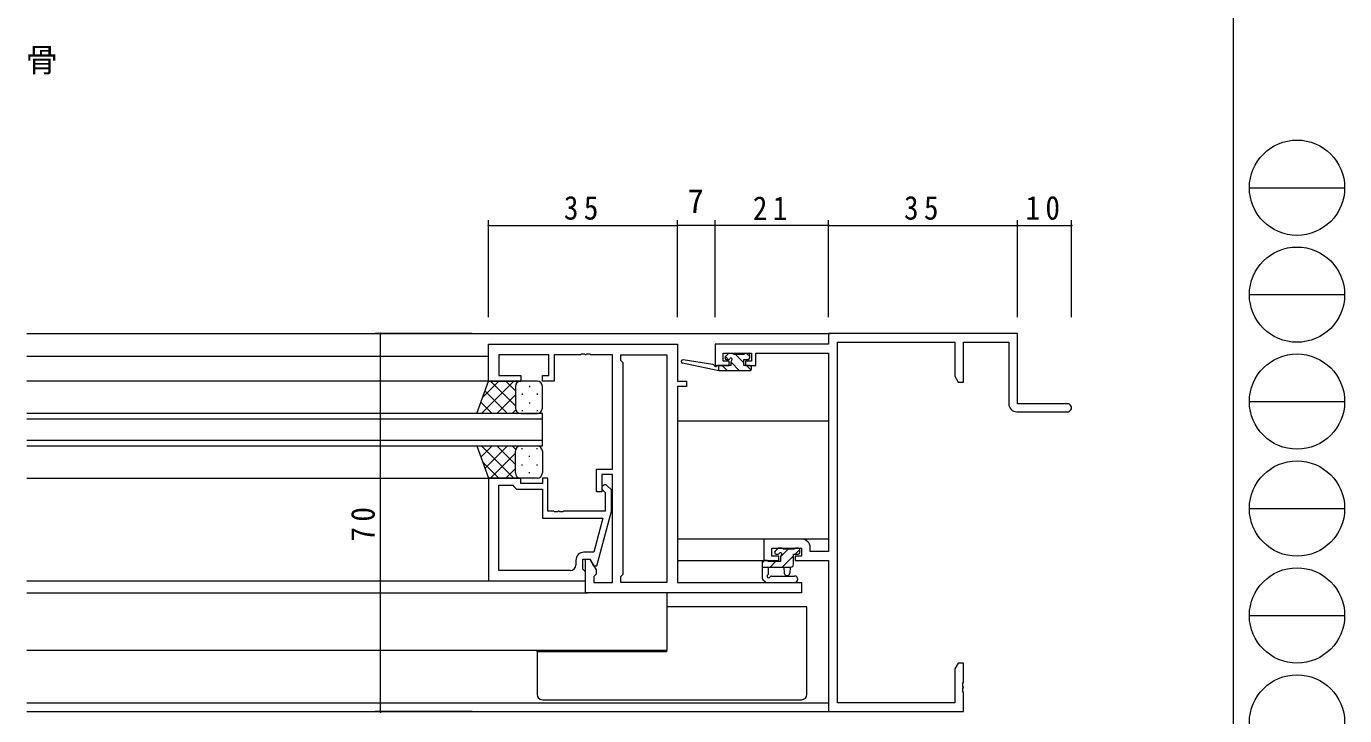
# Model space of a CAD drawing. Units: millimetres on the paper. Extents: x -397 to 397, y -282 to 282.
# Drawn here: x 152.5 to 396.7, y -156.4 to -28.8 of the extents above; entities that cross this region are included whole.
import ezdxf
from ezdxf.enums import TextEntityAlignment as Align

# ---------------------------------------------------------------- set-up
doc = ezdxf.new("R2010")
doc.units = ezdxf.units.MM
for name, color, linetype, lineweight in [('0-1_YKK_ZWAK', 7, 'Continuous', 18), ('0-3_YKK_11', 7, 'Continuous', 18), ('0-4_YKK_12', 2, 'Continuous', 18), ('0-5_YKK_13', 4, 'Continuous', 18), ('0-6_YKK_D', 6, 'Continuous', 18)]:
    doc.layers.add(name, color=color, linetype=linetype, lineweight=lineweight)
doc.layers.add('0-2_USER1', color=7, linetype='Continuous')
doc.styles.add('ＭＳ ゴシック', font='')
doc.styles.get('ＭＳ ゴシック').set_extended_font_data('MS Gothic')

msp = doc.modelspace()

# ---------------------------------------------------------------- linework, layer by layer
at = {"layer": '0-1_YKK_ZWAK'}
for p, q in [((376.092, 279.312), (376.092, -245.688)), ((379.068, -58.704), (396.708, -58.704)), ((379.068, -78.5), (396.708, -78.5)), ((379.068, -98.296), (396.708, -98.296)), ((379.068, -118.092), (396.708, -118.092)), ((379.068, -137.888), (396.708, -137.888))]:
    msp.add_line(p, q, dxfattribs=at)
for centre in [(387.888, -58.704), (387.888, -78.5), (387.888, -98.296), (387.888, -118.092), (387.888, -137.888), (387.888, -157.684)]:
    msp.add_circle(centre, 8.82, dxfattribs=at)
at = {"layer": '0-3_YKK_11'}
for p, q in [((238.12, -87.688), (273.12, -87.688)), ((238.12, -94.488), (238.12, -87.688)), ((273.12, -87.688), (273.12, -94.488)), ((280.12, -87.688), (280.12, -91.588)), ((301.12, -87.688), (280.12, -87.688)), ((301.12, -85.688), (301.12, -87.688)), ((336.12, -85.688), (301.12, -85.688)), ((302.75, -87.318), (324.49, -87.318)), ((302.75, -154.058), (302.75, -87.318)), ((324.49, -87.318), (324.49, -93.596)), ((326.12, -87.318), (334.49, -87.318)), ((326.12, -94.688), (326.12, -87.318)), ((334.49, -87.318), (334.49, -98.688)), ((336.12, -98.688), (336.12, -85.688)), ((240.05, -89.618), (240.05, -93.488)), ((249.32, -89.618), (240.05, -89.618)), ((249.32, -93.488), (249.32, -89.618)), ((250.32, -89.618), (250.32, -94.488)), ((255.162, -89.618), (250.32, -89.618)), ((255.345, -89.498), (255.162, -89.618)), ((255.895, -89.498), (255.345, -89.498)), ((256.078, -89.618), (255.895, -89.498)), ((256.162, -89.618), (256.078, -89.618)), ((256.345, -89.498), (256.162, -89.618)), ((256.895, -89.498), (256.345, -89.498)), ((257.078, -89.618), (256.895, -89.498)), ((261.12, -89.618), (257.078, -89.618)), ((261.12, -110.788), (261.12, -89.618)), ((262.62, -89.618), (271.19, -89.618)), ((262.62, -90.688), (262.62, -89.618)), ((271.19, -89.618), (271.19, -131.758)), ((271.19, -89.618), (271.19, -131.758)), ((281.62, -89.318), (286.82, -89.318)), ((281.62, -90.788), (281.62, -89.318)), ((286.82, -89.318), (286.82, -90.788)), ((287.62, -89.318), (301.12, -89.318)), ((287.62, -91.588), (287.62, -89.318)), ((301.12, -89.318), (301.12, -126.058)), ((263.05, -91.118), (262.62, -90.688)), ((263.05, -130.258), (263.05, -91.118)), ((280.12, -91.588), (282.72, -91.588)), ((282.72, -90.788), (281.62, -90.788)), ((282.72, -91.588), (282.72, -90.788)), ((285.72, -90.788), (285.72, -91.588)), ((286.82, -90.788), (285.72, -90.788)), ((285.72, -91.588), (287.62, -91.588)), ((244.12, -94.488), (238.12, -94.488)), ((240.05, -93.488), (244.12, -93.488)), ((244.12, -93.488), (244.12, -94.488)), ((248.12, -93.488), (249.32, -93.488)), ((248.12, -94.488), (248.12, -93.488)), ((250.32, -94.488), (248.12, -94.488)), ((273.12, -94.488), (274.82, -94.488)), ((274.82, -94.488), (274.82, -95.488)), ((324.49, -93.596), (325.12, -94.688)), ((325.12, -94.688), (326.12, -94.688)), ((273.12, -95.488), (273.12, -131.758)), ((274.82, -95.488), (273.12, -95.488)), ((345.37, -98.688), (336.12, -98.688)), ((335.99, -100.188), (345.37, -100.188)), ((258.12, -110.788), (261.12, -110.788)), ((258.12, -114.988), (258.12, -110.788)), ((259.12, -111.788), (259.12, -114.988)), ((261.12, -111.788), (259.12, -111.788)), ((261.12, -131.758), (261.12, -111.788)), ((244.12, -112.487), (238.12, -112.487)), ((238.12, -112.487), (238.12, -131.487)), ((240.05, -129.557), (240.05, -113.787)), ((240.05, -113.787), (242.62, -113.787)), ((240.05, -129.557), (240.05, -113.787)), ((242.62, -113.787), (242.82, -113.987)), ((242.82, -113.987), (243.32, -114.487)), ((243.32, -114.487), (248.12, -114.487)), ((244.12, -113.487), (244.12, -112.487)), ((248.12, -113.487), (244.12, -113.487)), ((248.12, -112.487), (248.12, -113.487)), ((249.12, -112.487), (248.12, -112.487)), ((248.12, -114.487), (248.12, -119.887)), ((249.12, -118.587), (249.12, -112.487)), ((259.296, -114.712), (259.72, -115.136)), ((260.92, -114.639), (260.144, -113.863)), ((260.92, -118.584), (260.92, -114.639)), ((259.12, -114.988), (258.12, -114.988)), ((259.72, -115.136), (259.72, -118.587)), ((250.162, -118.587), (249.12, -118.587)), ((250.345, -118.707), (250.162, -118.587)), ((250.895, -118.707), (250.345, -118.707)), ((251.078, -118.587), (250.895, -118.707)), ((251.162, -118.587), (251.078, -118.587)), ((251.345, -118.707), (251.162, -118.587)), ((251.895, -118.707), (251.345, -118.707)), ((252.078, -118.587), (251.895, -118.707)), ((259.72, -118.587), (252.078, -118.587)), ((258.213, -128.687), (260.92, -118.584)), ((248.12, -119.887), (259.328, -119.887)), ((259.328, -119.887), (257.64, -126.187)), ((289.12, -123.788), (289.12, -127.688)), ((296.22, -123.788), (289.12, -123.788)), ((257.64, -126.187), (255.82, -126.187)), ((290.62, -125.418), (296.09, -125.418)), ((290.62, -126.888), (290.62, -125.418)), ((291.92, -126.888), (290.62, -126.888)), ((291.92, -127.688), (291.92, -126.888)), ((294.92, -126.888), (294.92, -127.688)), ((296.09, -126.888), (294.92, -126.888)), ((296.09, -125.418), (296.09, -126.888)), ((297.72, -126.058), (297.72, -125.288)), ((301.12, -126.058), (297.72, -126.058)), ((254.32, -127.687), (254.32, -128.557)), ((255.62, -127.487), (256.92, -127.487)), ((255.62, -129.287), (255.62, -127.487)), ((255.82, -129.487), (255.62, -129.287)), ((256.12, -127.488), (256.92, -127.488)), ((256.12, -133.688), (256.12, -127.488)), ((256.92, -127.487), (257.613, -128.687)), ((256.92, -127.488), (258.05, -129.445)), ((257.613, -128.687), (258.213, -128.687)), ((289.12, -127.688), (291.92, -127.688)), ((294.92, -127.688), (301.12, -127.688)), ((301.12, -127.688), (301.12, -155.688)), ((238.12, -131.487), (256.12, -131.487)), ((253.32, -129.557), (240.05, -129.557)), ((256.12, -129.787), (255.82, -129.487)), ((256.12, -131.487), (256.12, -129.787)), ((258.05, -130.258), (257.62, -130.688)), ((257.62, -130.688), (257.62, -131.758)), ((257.62, -131.758), (261.12, -131.758)), ((258.05, -129.445), (258.05, -130.258)), ((262.62, -130.688), (263.05, -130.258)), ((262.62, -131.758), (262.62, -130.688)), ((271.19, -131.758), (262.62, -131.758)), ((273.12, -131.758), (296.12, -131.758)), ((296.12, -131.758), (296.12, -133.688)), ((296.12, -133.688), (256.12, -133.688)), ((325.12, -146.688), (324.49, -147.779)), ((324.49, -147.779), (324.49, -154.058)), ((326.12, -146.688), (325.12, -146.688)), ((326.12, -150.229), (326.12, -146.688)), ((326, -150.413), (326.12, -150.229)), ((326, -150.963), (326, -150.413)), ((326.12, -151.146), (326, -150.963)), ((326, -151.413), (326.12, -151.229)), ((326.12, -151.229), (326.12, -151.146)), ((326, -151.963), (326, -151.413)), ((326.12, -152.146), (326, -151.963)), ((326.12, -155.688), (326.12, -152.146)), ((301.12, -155.688), (326.12, -155.688)), ((324.49, -154.058), (302.75, -154.058))]:
    msp.add_line(p, q, dxfattribs=at)
for centre, radius, start, end in [((335.99, -98.688), 1.5, 180.00001, 269.99999), ((345.37, -99.438), 0.75, 269.99999, 90.00001), ((259.72, -114.287), 0.6, 44.99999, 225.00001), ((296.22, -125.288), 1.5, 0.00001, 89.99999), ((255.82, -127.687), 1.5, 90.00001, 179.99999), ((253.32, -128.557), 1, 270.00001, 359.99999)]:
    msp.add_arc(centre, radius, start, end, dxfattribs=at)
at = {"layer": '0-4_YKK_12'}
for p, q in [((152.62, -85.688), (301.42, -85.688)), ((152.62, -89.888), (238.12, -89.888)), ((238.62, -94.488), (152.62, -94.488)), ((248.121, -100.489), (152.62, -100.489)), ((152.62, -101.489), (248.121, -101.489)), ((248.121, -106.489), (248.121, -100.489)), ((273.12, -101.888), (301.12, -101.888)), ((248.121, -105.489), (152.62, -105.489)), ((152.62, -106.489), (248.121, -106.489)), ((152.62, -112.487), (238.42, -112.487)), ((301.12, -123.788), (273.12, -123.788)), ((273.12, -127.688), (289.42, -127.688)), ((152.62, -131.488), (255.82, -131.488)), ((152.62, -133.688), (256.558, -133.688)), ((271.19, -133.688), (271.19, -144.287)), ((152.62, -144.287), (271.19, -144.287)), ((152.62, -154.058), (301.12, -154.058)), ((152.62, -155.688), (301.42, -155.688))]:
    msp.add_line(p, q, dxfattribs=at)
at = {"layer": '0-5_YKK_13'}
for p, q in [((282.508, -89.476), (282.008, -89.976)), ((282.554, -90.488), (282.025, -89.958)), ((283.32, -89.388), (282.72, -89.388)), ((285.52, -89.588), (283.52, -89.588)), ((285.42, -91.108), (283.9, -89.588)), ((286.22, -89.388), (285.72, -89.388)), ((286.52, -89.963), (285.945, -89.388)), ((286.52, -90.188), (286.52, -89.688)), ((280.822, -92.588), (274.061, -91.181)), ((279.708, -91.414), (274.166, -90.591)), ((280.822, -91.588), (280.735, -91.574)), ((280.822, -92.588), (280.822, -91.588)), ((283.02, -91.588), (280.822, -91.588)), ((286.52, -92.588), (280.822, -92.588)), ((282.409, -92.588), (281.409, -91.588)), ((282.22, -90.488), (282.559, -90.488)), ((283.02, -90.949), (283.02, -91.588)), ((284.654, -92.588), (283.02, -90.953)), ((285.42, -90.488), (286.22, -90.488)), ((285.42, -91.588), (285.42, -90.488)), ((286.52, -91.588), (285.42, -91.588)), ((286.768, -92.456), (285.9, -91.588)), ((286.82, -92.288), (286.82, -91.888)), ((235.977, -100.489), (238.12, -94.489)), ((242.852, -94.489), (236.852, -100.489)), ((240.023, -94.489), (237.062, -97.449)), ((238.12, -94.489), (244.12, -94.489)), ((243.12, -99.109), (238.5, -94.489)), ((243.12, -96.28), (241.328, -94.489)), ((247.12, -94.489), (244.12, -94.489)), ((241.671, -100.489), (237.475, -96.293)), ((243.12, -97.049), (239.68, -100.489)), ((243.12, -95.489), (243.12, -99.089)), ((243.12, -95.889), (243.12, -99.489)), ((244.341, -96.824), (244.341, -97.024)), ((245.756, -95.409), (245.756, -95.609)), ((247.171, -96.824), (247.171, -97.024)), ((248.12, -99.489), (248.12, -95.489)), ((238.843, -100.489), (236.731, -98.377)), ((243.176, -99.821), (242.508, -100.489)), ((244.341, -99.854), (244.341, -100.054)), ((245.756, -98.439), (245.756, -98.639)), ((247.171, -99.854), (247.171, -100.054)), ((244.12, -100.489), (235.977, -100.489)), ((244.12, -100.489), (247.12, -100.489)), ((235.977, -106.489), (244.12, -106.489)), ((235.977, -106.489), (238.12, -112.489)), ((238.843, -106.489), (236.731, -108.6)), ((242.852, -112.489), (236.852, -106.489)), ((241.671, -106.489), (237.475, -110.684)), ((243.12, -109.928), (239.68, -106.489)), ((243.177, -107.157), (242.508, -106.489)), ((244.12, -106.489), (247.12, -106.489)), ((244.341, -107.124), (244.341, -106.924)), ((247.171, -107.124), (247.171, -106.924)), ((240.023, -112.489), (237.062, -109.528)), ((243.12, -107.868), (238.5, -112.489)), ((243.12, -111.089), (243.12, -107.489)), ((243.12, -111.489), (243.12, -107.889)), ((245.756, -108.539), (245.756, -108.339)), ((248.12, -107.489), (248.12, -111.489)), ((243.12, -110.697), (241.328, -112.489)), ((244.341, -110.154), (244.341, -109.954)), ((245.756, -111.569), (245.756, -111.369)), ((247.171, -110.154), (247.171, -109.954)), ((238.12, -112.489), (244.12, -112.489)), ((247.12, -112.489), (244.12, -112.489)), ((291.708, -125.506), (291.208, -126.006)), ((291.42, -126.518), (291.759, -126.518)), ((292.52, -125.418), (291.92, -125.418)), ((293.612, -125.618), (292.22, -127.01)), ((294.62, -126.855), (292.557, -128.918)), ((294.82, -125.618), (292.72, -125.618)), ((294.62, -126.518), (295.52, -126.518)), ((294.62, -128.418), (294.62, -126.518)), ((295.814, -125.661), (294.957, -126.518)), ((295.52, -125.418), (295.02, -125.418)), ((295.82, -126.218), (295.82, -125.718)), ((289.267, -127.718), (288.82, -128.165)), ((288.82, -128.018), (288.82, -130.98)), ((288.82, -128.918), (294.12, -128.918)), ((289.72, -127.718), (289.12, -127.718)), ((292.22, -127.918), (289.92, -127.918)), ((290.02, -130.098), (290.02, -128.918)), ((291.312, -127.918), (290.312, -128.918)), ((292.22, -126.979), (292.22, -127.918)), ((292.82, -128.918), (292.922, -130.062)), ((294.02, -128.918), (293.918, -130.062)), ((289.435, -131.72), (289.004, -131.368)), ((289.625, -131.788), (294.803, -131.788)), ((290.556, -130.588), (294.803, -130.588)), ((296.12, -136.288), (271.19, -136.288)), ((297.12, -136.288), (296.12, -136.288)), ((297.12, -152.488), (297.12, -136.288)), ((247.12, -144.588), (247.12, -144.287)), ((271.12, -144.588), (248.12, -144.588)), ((271.002, -144.512), (270.981, -144.287)), ((271.022, -144.588), (271.002, -144.512)), ((271.12, -144.287), (271.12, -144.588)), ((248.12, -153.488), (296.12, -153.488))]:
    msp.add_line(p, q, dxfattribs=at)
msp.add_lwpolyline([(248.12, -144.588), (247.12, -144.588), (247.12, -152.488)], dxfattribs=at)
for centre, radius, start, end in [((282.22, -90.188), 0.3, 135, 270), ((282.72, -89.688), 0.3, 90, 135), ((283.02, -90.488), 0.25, 303.05573, 146.94427), ((283.32, -89.588), 0.2, 0, 90), ((285.72, -89.588), 0.2, 90, 180), ((286.22, -89.688), 0.3, 0, 90), ((286.22, -90.188), 0.3, 270, 0), ((274.122, -90.888), 0.3, 81.55064, 258.25019), ((279.664, -91.711), 0.3, 21.55064, 81.55064), ((280.222, -91.491), 0.3, 201.55064, 320.80246), ((280.687, -91.87), 0.3, 80.80246, 140.80246), ((282.559, -90.188), 0.3, 270, 326.94427), ((283.32, -90.949), 0.3, 123.05573, 180), ((286.52, -91.888), 0.3, 0, 90), ((286.52, -92.288), 0.3, 270, 0), ((244.12, -95.489), 1, 90, 180), ((244.12, -95.489), 1, 90, 180), ((247.12, -95.489), 1, 360, 90), ((244.12, -99.489), 1, 180, 270), ((244.12, -99.489), 1, 180, 270), ((247.12, -99.489), 1, 270, 360), ((244.12, -107.489), 1, 90, 180), ((244.12, -107.489), 1, 90, 180), ((247.12, -107.489), 1, 360, 90), ((244.12, -111.489), 1, 180, 270), ((244.12, -111.489), 1, 180, 270), ((247.12, -111.489), 1, 270, 360), ((291.42, -126.218), 0.3, 135, 270), ((291.92, -125.718), 0.3, 90, 135), ((291.759, -126.218), 0.3, 270, 326.94427), ((292.22, -126.518), 0.25, 303.05573, 146.94427), ((292.52, -126.979), 0.3, 123.05573, 180), ((292.52, -125.618), 0.2, 0, 90), ((295.02, -125.618), 0.2, 90, 180), ((295.52, -125.718), 0.3, 0, 90), ((295.52, -126.218), 0.3, 270, 0), ((289.12, -128.018), 0.3, 90, 180), ((289.72, -127.918), 0.2, 0, 90), ((294.12, -128.418), 0.5, 270, 0), ((289.32, -130.98), 0.5, 180, 230.76546), ((289.625, -131.488), 0.3, 230.76546, 270), ((290.02, -130.618), 0.3, 120, 333.25632), ((289.72, -130.098), 0.3, 300, 0), ((290.556, -130.888), 0.3, 90, 153.25632), ((293.42, -130.018), 0.5, 185.09207, 354.90793), ((294.803, -131.188), 0.6, 270, 90), ((248.12, -152.488), 1, 180, 270), ((296.12, -152.488), 1, 270, 0)]:
    msp.add_arc(centre, radius, start, end, dxfattribs=at)
at = {"layer": '0-6_YKK_D'}
for p, q in [((238.12, -82.688), (238.12, -64.688)), ((238.12, -65.688), (273.12, -65.688)), ((273.12, -82.688), (273.12, -64.688)), ((273.12, -82.688), (273.12, -64.688)), ((280.12, -65.688), (273.12, -65.688)), ((280.12, -82.688), (280.12, -64.688)), ((280.12, -82.688), (280.12, -64.688)), ((301.12, -65.688), (280.12, -65.688)), ((301.12, -82.688), (301.12, -64.688)), ((301.12, -82.688), (301.12, -64.688)), ((301.12, -65.688), (336.12, -65.688)), ((336.12, -82.688), (336.12, -64.688)), ((336.12, -82.688), (336.12, -64.688)), ((336.12, -65.688), (346.12, -65.688)), ((346.12, -82.688), (346.12, -64.688)), ((235.12, -85.688), (217.12, -85.688)), ((218.12, -155.688), (218.12, -85.688)), ((235.12, -155.688), (217.12, -155.688))]:
    msp.add_line(p, q, dxfattribs=at)
for centre, start, end in [((238.12, -65.688), 0, 180), ((238.12, -65.688), 180, 0), ((273.12, -65.688), 0, 180), ((273.12, -65.688), 0, 180), ((273.12, -65.688), 180, 0), ((273.12, -65.688), 180, 0), ((280.12, -65.688), 0, 180), ((280.12, -65.688), 0, 180), ((280.12, -65.688), 180, 0), ((280.12, -65.688), 180, 0), ((301.12, -65.688), 0, 180), ((301.12, -65.688), 0, 180), ((301.12, -65.688), 180, 0), ((301.12, -65.688), 180, 0), ((336.12, -65.688), 0, 180), ((336.12, -65.688), 0, 180), ((336.12, -65.688), 180, 0), ((336.12, -65.688), 180, 0), ((346.12, -65.688), 0, 180), ((346.12, -65.688), 180, 0), ((218.12, -85.688), 90, 270), ((218.12, -85.688), 270, 90), ((218.12, -155.688), 90, 270), ((218.12, -155.688), 270, 90)]:
    msp.add_arc(centre, 0.106, start, end, dxfattribs=at)

# ---------------------------------------------------------------- texts
at = {"layer": '0-2_USER1', "insert": (138.365, -37.736), "char_height": 4.399, "attachment_point": 7, "style": 'ＭＳ ゴシック'}
msp.add_mtext('\\T1.17;たて骨', dxfattribs=at)
at = {"layer": '0-6_YKK_D', "color": 7, "style": 'ＭＳ ゴシック'}
msp.add_text('7', height=4.399, dxfattribs=at).set_placement((275.02, -64.688), align=Align.BOTTOM_LEFT)
at = {"layer": '0-6_YKK_D', "color": 7, "char_height": 4.399, "attachment_point": 7, "style": 'ＭＳ ゴシック'}
for s, insert in [('\\T1.37;\\W0.9;35', (252.1, -64.688)), ('\\T1.37;\\W0.9;21', (287.1, -64.688)), ('\\T1.37;\\W0.9;35', (315.1, -64.688)), ('\\T1.37;\\W0.9;10', (337.6, -64.688))]:
    msp.add_mtext(s, dxfattribs=dict(at, insert=insert))
at = {"layer": '0-6_YKK_D', "color": 7, "insert": (217.12, -124.208), "char_height": 4.399, "attachment_point": 7, "rotation": 90, "style": 'ＭＳ ゴシック'}
msp.add_mtext('\\T1.37;\\W0.9;70', dxfattribs=at)

doc.saveas('drawing.dxf')
